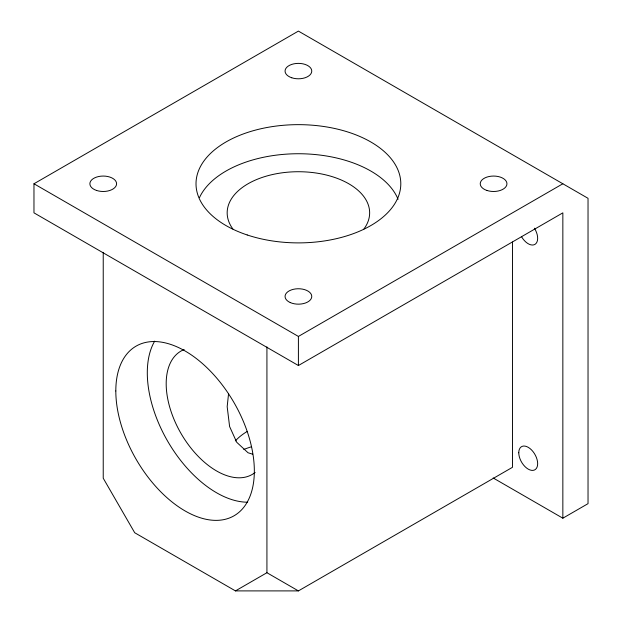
<?xml version="1.0" encoding="UTF-8"?>
<svg xmlns="http://www.w3.org/2000/svg" width="622" height="622" viewBox="0 0 622 622"><rect width="100%" height="100%" fill="white"/><g stroke="black" fill="none" stroke-linecap="round" stroke-linejoin="round"><path stroke-width="0.93" d="M228.593 393.415L227.178 406.656L229.604 426.536L236.718 442.265L248.038 452.769L252.649 454.192M562.848 518.196L562.848 212.848L298.404 365.526L33.969 212.848L33.969 183.77L298.404 31.1L588.031 198.309L588.031 503.657L562.848 518.196L493.168 477.968M33.969 183.77L298.404 336.44L562.848 183.77M103.229 252.353L103.229 478.217L134.71 532.743L235.45 590.9L266.924 572.722L266.924 346.866M235.45 590.9L298.404 590.9L512.474 467.309L512.474 242.036M266.924 572.722L298.404 590.9M298.404 336.44L298.404 365.526M199.499 197.555A102.397 59.121 0 0 1 299.975 153.743A102.397 59.121 0 0 1 398.08 199.304M534.415 228.196A13.357 7.713 60 0 1 535.138 244.259A13.357 7.713 60 0 1 521.563 236.741M232.877 228.974A71.235 41.122 0 0 1 298.404 171.726A71.235 41.122 0 0 1 363.94 228.974M235.341 440.912A71.235 41.122 0 0 1 247.175 431.466M255.137 472.448A71.235 41.13 60 0 1 180.94 433.347A71.235 41.13 60 0 1 184.174 349.541M247.657 502.195A97.942 56.548 60 0 1 167.582 441.052A97.942 56.548 60 0 1 154.676 341.144M243.785 449.449A97.942 56.548 0 0 1 251.21 446.837M486.909 190.449A13.357 7.713 0 0 0 506.946 183.77A13.357 7.713 0 0 0 486.909 177.091A13.357 7.713 0 0 0 486.909 190.449M247.206 234.968A102.397 59.121 0 0 0 400.801 183.77A102.397 59.121 0 0 0 247.206 132.572A102.397 59.121 0 0 0 247.206 234.968M291.734 77.766A13.357 7.713 0 0 0 311.762 71.087A13.357 7.713 0 0 0 291.734 64.408A13.357 7.713 0 0 0 291.734 77.766M290.241 302.556A13.357 7.713 0 0 0 311.645 297.495A13.357 7.713 0 0 0 293.343 289.323A13.357 7.713 0 0 0 290.241 302.556M96.55 190.449A13.357 7.713 0 0 0 116.586 183.77A13.357 7.713 0 0 0 96.55 177.091A13.357 7.713 0 0 0 96.55 190.449M518.771 452.769A13.357 7.713 60 0 0 532.937 470.395A13.357 7.713 60 0 0 532.937 451.502A13.357 7.713 60 0 0 518.771 452.769M115.816 390.974A97.942 56.548 60 0 0 219.706 520.21A97.942 56.548 60 0 0 219.706 381.69A97.942 56.548 60 0 0 115.816 390.974"/></g></svg>
